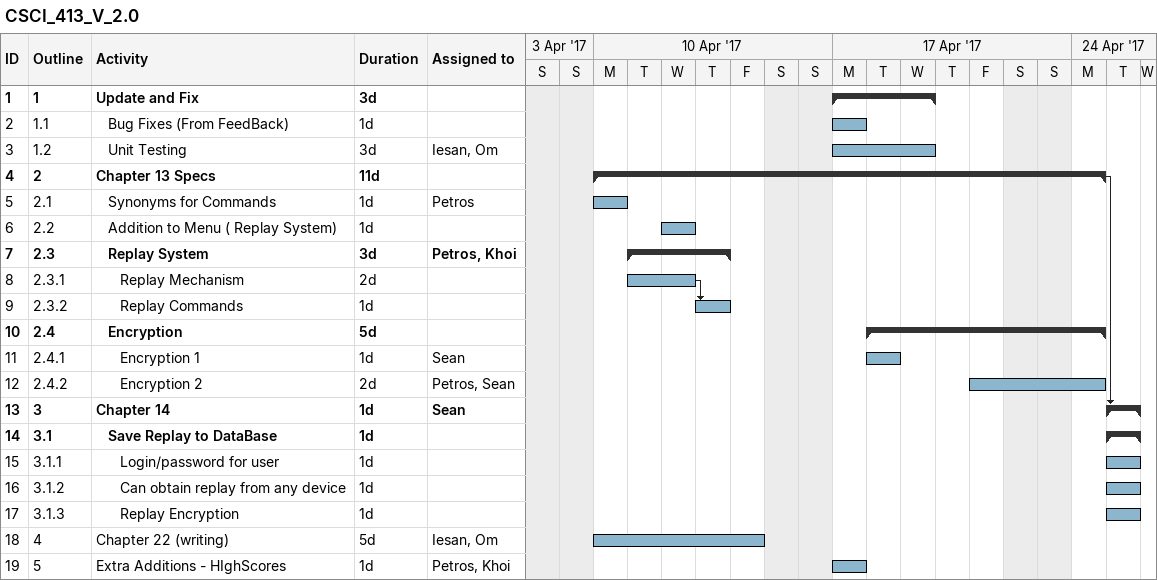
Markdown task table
CSCI_413_V_2.0

| ID | WBS | Task | Duration | Start | Finish | Predecessors | Resources |
|---|---|---|---|---|---|---|---|
| 1 | 1 | **Update and Fix** | 3d | 2017-04-17 | 2017-04-19 |  |  |
| 2 | 1.1 | Bug Fixes (From FeedBack) | 1d | 2017-04-17 | 2017-04-17 |  |  |
| 3 | 1.2 | Unit Testing | 3d | 2017-04-17 | 2017-04-19 |  | Iesan, Om |
| 4 | 2 | **Chapter 13 Specs** | 11d | 2017-04-10 | 2017-04-24 |  |  |
| 5 | 2.1 | Synonyms for Commands | 1d | 2017-04-10 | 2017-04-10 |  | Petros |
| 6 | 2.2 | Addition to Menu ( Replay System) | 1d | 2017-04-12 | 2017-04-12 |  |  |
| 7 | 2.3 | **Replay System** | 3d | 2017-04-11 | 2017-04-13 |  | Petros, Khoi |
| 8 | 2.3.1 | Replay Mechanism | 2d | 2017-04-11 | 2017-04-12 |  |  |
| 9 | 2.3.2 | Replay Commands | 1d | 2017-04-13 | 2017-04-13 | 8 |  |
| 10 | 2.4 | **Encryption** | 5d | 2017-04-18 | 2017-04-24 |  |  |
| 11 | 2.4.1 | Encryption 1 | 1d | 2017-04-18 | 2017-04-18 |  | Sean |
| 12 | 2.4.2 | Encryption 2 | 2d | 2017-04-21 | 2017-04-24 |  | Petros, Sean |
| 13 | 3 | **Chapter 14** | 1d | 2017-04-25 | 2017-04-25 | 4 | Sean |
| 14 | 3.1 | **Save Replay to DataBase** | 1d | 2017-04-25 | 2017-04-25 |  |  |
| 15 | 3.1.1 | Login/password for user | 1d | 2017-04-25 | 2017-04-25 |  |  |
| 16 | 3.1.2 | Can obtain replay from any device | 1d | 2017-04-25 | 2017-04-25 |  |  |
| 17 | 3.1.3 | Replay Encryption | 1d | 2017-04-25 | 2017-04-25 |  |  |
| 18 | 4 | Chapter 22 (writing) | 5d | 2017-04-10 | 2017-04-14 |  | Iesan, Om |
| 19 | 5 | Extra Additions - HIghScores | 1d | 2017-04-17 | 2017-04-17 |  | Petros, Khoi |
